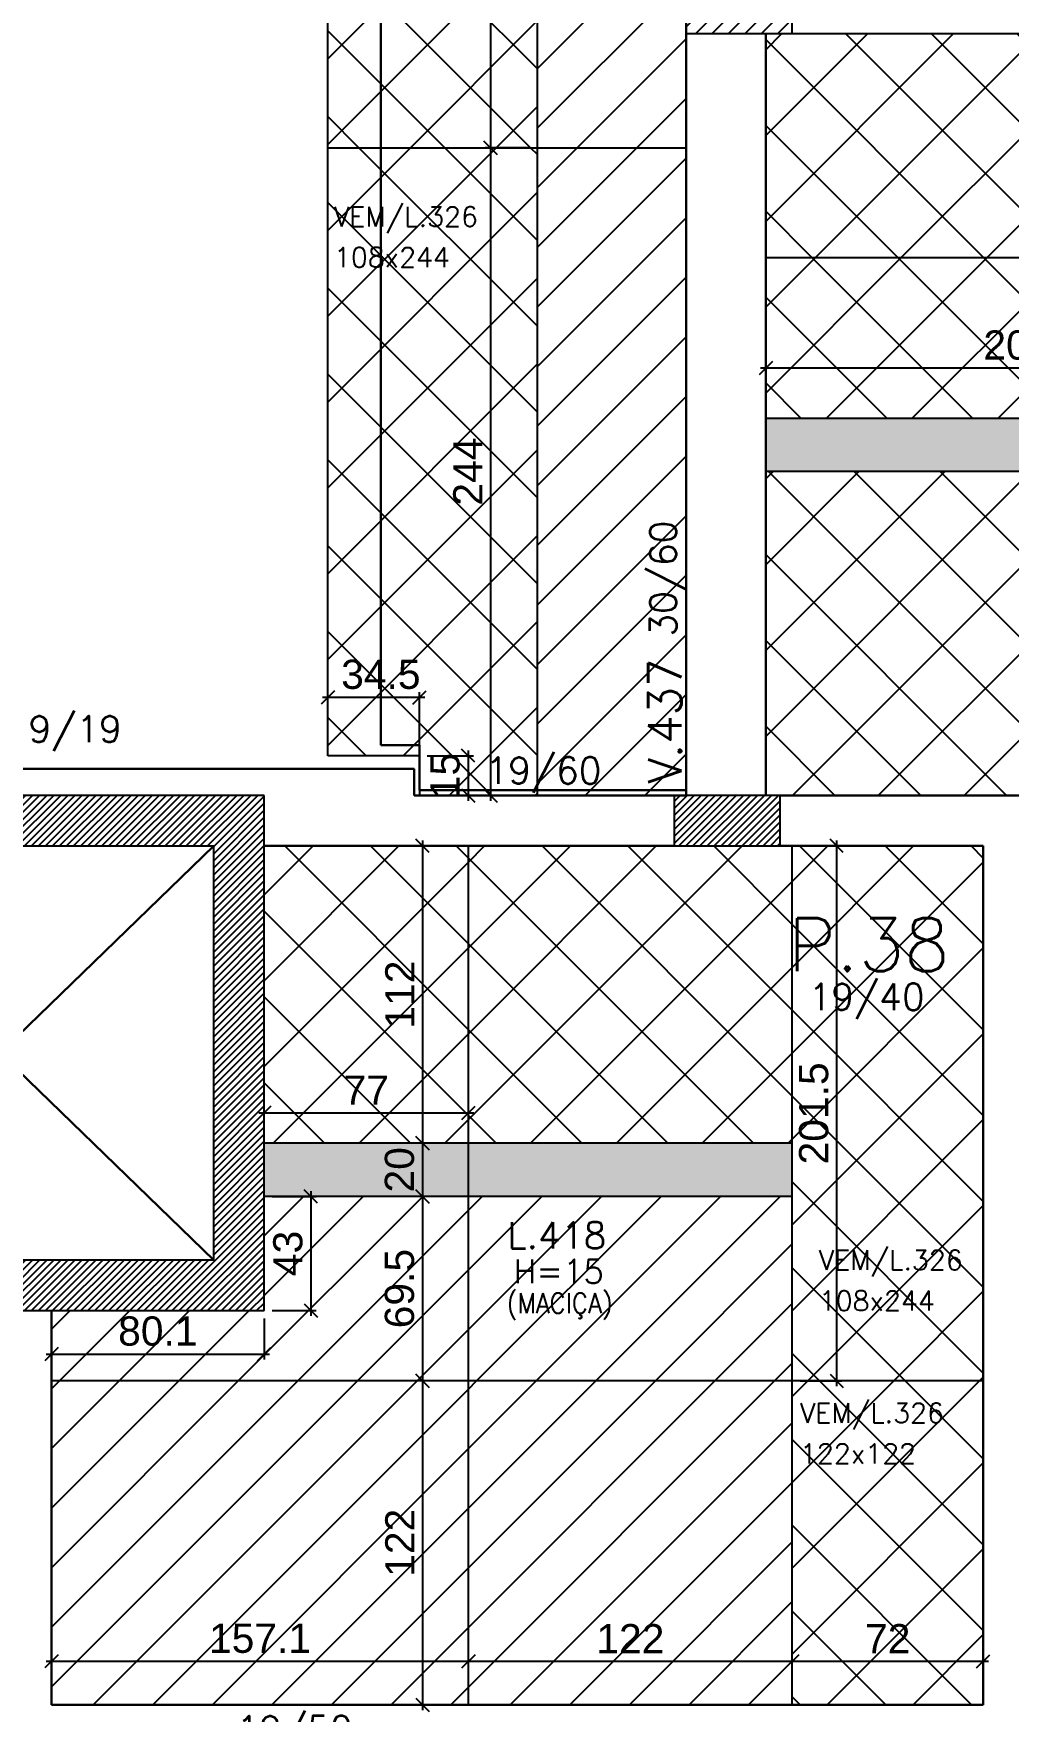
# Model space of a CAD drawing. Extents: x 534 to 8035, y 2354 to 7562.
# Drawn here: x 4830 to 5198, y 4222 to 4854 of the extents above; entities that cross this region are included whole.
import ezdxf

# ---------------------------------------------------------------- set-up
doc = ezdxf.new("R2010")
doc.units = 0
doc.layers.get('0').update_dxf_attribs({"color": 9, "linetype": 'CONTINUOUS'})
doc.layers.get('DEFPOINTS').update_dxf_attribs({"linetype": 'CONTINUOUS'})
for name, color, linetype in [('COTA', 241, 'CONTINUOUS'), ('FO-HACHURA_PILAR-CONT', 252, 'CONTINUOUS'), ('FO-HACHURA_PILAR-MORRE', 252, 'CONTINUOUS'), ('FO-TEXTO-LAJES', 152, 'CONTINUOUS'), ('FO-TEXTO-VIGAS', 3, 'CONTINUOUS'), ('P-C', 1, 'CONTINUOUS'), ('P-M', 7, 'CONTINUOUS'), ('Painéis', 200, 'CONTINUOUS'), ('Reaproveitamento', 251, 'CONTINUOUS'), ('TIRAS REESCORAMENTO', 252, 'CONTINUOUS')]:
    doc.layers.add(name, color=color, linetype=linetype)
for name, color, linetype, lineweight in [('FO-Textos dos pilares', 3, 'CONTINUOUS', 20), ('FO-Vigas', 2, 'CONTINUOUS', 30), ('SEM LAJE', 8, 'CONTINUOUS', 30)]:
    doc.layers.add(name, color=color, linetype=linetype, lineweight=lineweight)
doc.styles.add('ARIAL', font='arial.ttf')
doc.styles.add('ROMANS', font='romans.shx')
doc.dimstyles.new('COTA LAJE', dxfattribs={"dimtxt": 11, "dimasz": 5, "dimexe": 2, "dimexo": 3, "dimgap": 3, "dimtad": 3, "dimdec": 1, "dimzin": 12, "dimdsep": 46, "dimtxsty": 'ARIAL', "dimblk": 'OBLIQUE', "dimcen": 10, "dimdle": 2, "dimclrd": 5, "dimclre": 5, "dimclrt": 2, "dimadec": 0, "dimazin": 3, "dimtfac": 1, "dimtdec": 1, "dimtmove": 0, "dimatfit": 3, "dimldrblk": 'OBLIQUE', "dimfxl": 1, "dimlwd": -1, "dimlwe": -1, "dimarcsym": 1})
pattern_1 = [(0, (0, 0), (0, 6.985), [5.08, -1.905]), (90, (0, 0), (-6.985, 4e-16), [5.08, -1.905])]

# ---------------------------------------------------------------- blocks, each defined once
blk = doc.blocks.new('_Oblique')
at = {"color": 0, "linetype": 'ByBlock', "lineweight": -2}
blk.add_line((-0.5, -0.5), (0.5, 0.5), dxfattribs=at)
blk = doc.blocks.new('*D95')
at = {"layer": 'COTA', "color": 5, "linetype": 'Continuous', "transparency": 16777216}
for p, q in [((5310.57, 4727.57), (5104.07, 4727.57)), ((5106.07, 4711.57), (5106.07, 4729.57)), ((5308.57, 4711.57), (5308.57, 4729.57))]:
    blk.add_line(p, q, dxfattribs=at)
at = {"layer": 'DEFPOINTS', "color": 0, "linetype": 'Continuous', "transparency": 16777216}
for p in [(5106.07, 4727.57), (5106.07, 4708.57), (5308.57, 4708.57)]:
    blk.add_point(p, dxfattribs=at)
at = {"layer": 'COTA', "color": 5, "linetype": 'Continuous', "transparency": 16777216, "xscale": 5, "yscale": 5, "zscale": 5, "rotation": 180}
blk.add_blockref('_Oblique', (5106.07, 4727.57), dxfattribs=at)
at = {"layer": 'COTA', "color": 5, "linetype": 'Continuous', "transparency": 16777216, "xscale": 5, "yscale": 5, "zscale": 5}
blk.add_blockref('_Oblique', (5308.57, 4727.57), dxfattribs=at)
at = {"layer": 'COTA', "color": 2, "linetype": 'Continuous', "transparency": 16777216, "insert": (5207.32, 4736.18), "char_height": 11, "attachment_point": 5, "style": 'ARIAL'}
blk.add_mtext('202.5', dxfattribs=at)
blk = doc.blocks.new('*D118')
at = {"layer": 'COTA', "color": 5, "linetype": 'Continuous', "transparency": 16777216}
for p, q in [((5017.07, 4810.57), (5000.34, 4810.57)), ((5002.34, 4812.57), (5002.34, 4564.57)), ((5017.07, 4566.57), (5000.34, 4566.57))]:
    blk.add_line(p, q, dxfattribs=at)
at = {"layer": 'DEFPOINTS', "color": 0, "linetype": 'Continuous', "transparency": 16777216}
for p in [(5020.07, 4810.57), (5002.34, 4566.57), (5020.07, 4566.57)]:
    blk.add_point(p, dxfattribs=at)
at = {"layer": 'COTA', "color": 5, "linetype": 'Continuous', "transparency": 16777216, "xscale": 5, "yscale": 5, "zscale": 5}
for p, rotation in [((5002.34, 4810.57), 90), ((5002.34, 4566.57), 270)]:
    blk.add_blockref('_Oblique', p, dxfattribs=dict(at, rotation=rotation))
at = {"layer": 'COTA', "color": 2, "linetype": 'Continuous', "transparency": 16777216, "insert": (4993.82, 4688.57), "char_height": 11, "attachment_point": 5, "rotation": 90, "style": 'ARIAL'}
blk.add_mtext('244', dxfattribs=at)
blk = doc.blocks.new('*D119')
at = {"layer": 'COTA', "color": 5, "linetype": 'Continuous', "transparency": 16777216}
for p, q in [((5002.34, 5056.57), (5002.34, 4808.57)), ((5017.07, 5054.57), (5000.34, 5054.57)), ((5017.07, 4810.57), (5000.34, 4810.57))]:
    blk.add_line(p, q, dxfattribs=at)
at = {"layer": 'DEFPOINTS', "color": 0, "linetype": 'Continuous', "transparency": 16777216}
for p in [(5020.07, 5054.57), (5002.34, 4810.57), (5020.07, 4810.57)]:
    blk.add_point(p, dxfattribs=at)
at = {"layer": 'COTA', "color": 5, "linetype": 'Continuous', "transparency": 16777216, "xscale": 5, "yscale": 5, "zscale": 5}
for p, rotation in [((5002.34, 5054.57), 90), ((5002.34, 4810.57), 270)]:
    blk.add_blockref('_Oblique', p, dxfattribs=dict(at, rotation=rotation))
at = {"layer": 'COTA', "color": 2, "linetype": 'Continuous', "transparency": 16777216, "insert": (4993.82, 4932.57), "char_height": 11, "attachment_point": 5, "rotation": 90, "style": 'ARIAL'}
blk.add_mtext('244', dxfattribs=at)
blk = doc.blocks.new('*D175')
at = {"layer": 'COTA', "color": 5, "linetype": 'Continuous', "transparency": 16777216}
for p, q in [((4991.32, 4547.57), (4974.74, 4547.57)), ((4976.74, 4549.57), (4976.74, 4433.57)), ((4991.07, 4435.57), (4974.74, 4435.57))]:
    blk.add_line(p, q, dxfattribs=at)
at = {"layer": 'DEFPOINTS', "color": 0, "linetype": 'Continuous', "transparency": 16777216}
for p in [(4994.32, 4547.57), (4976.74, 4435.57), (4994.07, 4435.57)]:
    blk.add_point(p, dxfattribs=at)
at = {"layer": 'COTA', "color": 5, "linetype": 'Continuous', "transparency": 16777216, "xscale": 5, "yscale": 5, "zscale": 5}
for p, rotation in [((4976.74, 4547.57), 90), ((4976.74, 4435.57), 270)]:
    blk.add_blockref('_Oblique', p, dxfattribs=dict(at, rotation=rotation))
at = {"layer": 'COTA', "color": 2, "linetype": 'Continuous', "transparency": 16777216, "insert": (4968.21, 4491.57), "char_height": 11, "attachment_point": 5, "rotation": 90, "style": 'ARIAL'}
blk.add_mtext('112', dxfattribs=at)
blk = doc.blocks.new('*D176')
at = {"layer": 'COTA', "color": 5, "linetype": 'Continuous', "transparency": 16777216}
for p, q in [((4976.74, 4437.57), (4976.74, 4413.57)), ((4991.07, 4435.57), (4974.74, 4435.57)), ((4991.07, 4415.57), (4974.74, 4415.57))]:
    blk.add_line(p, q, dxfattribs=at)
at = {"layer": 'DEFPOINTS', "color": 0, "linetype": 'Continuous', "transparency": 16777216}
for p in [(4994.07, 4435.57), (4976.74, 4415.57), (4994.07, 4415.57)]:
    blk.add_point(p, dxfattribs=at)
at = {"layer": 'COTA', "color": 5, "linetype": 'Continuous', "transparency": 16777216, "xscale": 5, "yscale": 5, "zscale": 5}
for p, rotation in [((4976.74, 4435.57), 90), ((4976.74, 4415.57), 270)]:
    blk.add_blockref('_Oblique', p, dxfattribs=dict(at, rotation=rotation))
at = {"layer": 'COTA', "color": 2, "linetype": 'Continuous', "transparency": 16777216, "insert": (4968.12, 4425.57), "char_height": 11, "attachment_point": 5, "rotation": 90, "style": 'ARIAL'}
blk.add_mtext('20', dxfattribs=at)
blk = doc.blocks.new('*D177')
at = {"layer": 'COTA', "color": 5, "linetype": 'Continuous', "transparency": 16777216}
for p, q in [((4991.07, 4415.57), (4974.74, 4415.57)), ((4976.74, 4417.57), (4976.74, 4344.07)), ((4991.07, 4346.07), (4974.74, 4346.07))]:
    blk.add_line(p, q, dxfattribs=at)
at = {"layer": 'DEFPOINTS', "color": 0, "linetype": 'Continuous', "transparency": 16777216}
for p in [(4994.07, 4415.57), (4976.74, 4346.07), (4994.07, 4346.07)]:
    blk.add_point(p, dxfattribs=at)
at = {"layer": 'COTA', "color": 5, "linetype": 'Continuous', "transparency": 16777216, "xscale": 5, "yscale": 5, "zscale": 5}
for p, rotation in [((4976.74, 4415.57), 90), ((4976.74, 4346.07), 270)]:
    blk.add_blockref('_Oblique', p, dxfattribs=dict(at, rotation=rotation))
at = {"layer": 'COTA', "color": 2, "linetype": 'Continuous', "transparency": 16777216, "insert": (4968.12, 4380.82), "char_height": 11, "attachment_point": 5, "rotation": 90, "style": 'ARIAL'}
blk.add_mtext('69.5', dxfattribs=at)
blk = doc.blocks.new('*D178')
at = {"layer": 'COTA', "color": 5, "linetype": 'Continuous', "transparency": 16777216}
for p, q in [((4991.07, 4346.07), (4974.74, 4346.07)), ((4976.74, 4348.07), (4976.74, 4222.07)), ((4991.07, 4224.07), (4974.74, 4224.07))]:
    blk.add_line(p, q, dxfattribs=at)
at = {"layer": 'DEFPOINTS', "color": 0, "linetype": 'Continuous', "transparency": 16777216}
for p in [(4994.07, 4346.07), (4976.74, 4224.07), (4994.07, 4224.07)]:
    blk.add_point(p, dxfattribs=at)
at = {"layer": 'COTA', "color": 5, "linetype": 'Continuous', "transparency": 16777216, "xscale": 5, "yscale": 5, "zscale": 5}
for p, rotation in [((4976.74, 4346.07), 90), ((4976.74, 4224.07), 270)]:
    blk.add_blockref('_Oblique', p, dxfattribs=dict(at, rotation=rotation))
at = {"layer": 'COTA', "color": 2, "linetype": 'Continuous', "transparency": 16777216, "insert": (4968.21, 4285.07), "char_height": 11, "attachment_point": 5, "rotation": 90, "style": 'ARIAL'}
blk.add_mtext('122', dxfattribs=at)
blk = doc.blocks.new('*D179')
at = {"layer": 'COTA', "color": 5, "linetype": 'Continuous', "transparency": 16777216}
for p, q in [((4836.97, 4227.07), (4836.97, 4242.44)), ((4994.07, 4227.07), (4994.07, 4242.44)), ((4834.97, 4240.44), (4996.07, 4240.44))]:
    blk.add_line(p, q, dxfattribs=at)
at = {"layer": 'DEFPOINTS', "color": 0, "linetype": 'Continuous', "transparency": 16777216}
for p in [(4994.07, 4240.44), (4836.97, 4224.07), (4994.07, 4224.07)]:
    blk.add_point(p, dxfattribs=at)
at = {"layer": 'COTA', "color": 5, "linetype": 'Continuous', "transparency": 16777216, "xscale": 5, "yscale": 5, "zscale": 5, "rotation": 180}
blk.add_blockref('_Oblique', (4836.97, 4240.44), dxfattribs=at)
at = {"layer": 'COTA', "color": 5, "linetype": 'Continuous', "transparency": 16777216, "xscale": 5, "yscale": 5, "zscale": 5}
blk.add_blockref('_Oblique', (4994.07, 4240.44), dxfattribs=at)
at = {"layer": 'COTA', "color": 2, "linetype": 'Continuous', "transparency": 16777216, "insert": (4915.52, 4249.05), "char_height": 11, "attachment_point": 5, "style": 'ARIAL'}
blk.add_mtext('157.1', dxfattribs=at)
blk = doc.blocks.new('*D180')
at = {"layer": 'COTA', "color": 5, "linetype": 'Continuous', "transparency": 16777216}
for p, q in [((4994.07, 4227.07), (4994.07, 4242.44)), ((5116.07, 4227.07), (5116.07, 4242.44)), ((4992.07, 4240.44), (5118.07, 4240.44))]:
    blk.add_line(p, q, dxfattribs=at)
at = {"layer": 'DEFPOINTS', "color": 0, "linetype": 'Continuous', "transparency": 16777216}
for p in [(5116.07, 4240.44), (4994.07, 4224.07), (5116.07, 4224.07)]:
    blk.add_point(p, dxfattribs=at)
at = {"layer": 'COTA', "color": 5, "linetype": 'Continuous', "transparency": 16777216, "xscale": 5, "yscale": 5, "zscale": 5, "rotation": 180}
blk.add_blockref('_Oblique', (4994.07, 4240.44), dxfattribs=at)
at = {"layer": 'COTA', "color": 5, "linetype": 'Continuous', "transparency": 16777216, "xscale": 5, "yscale": 5, "zscale": 5}
blk.add_blockref('_Oblique', (5116.07, 4240.44), dxfattribs=at)
at = {"layer": 'COTA', "color": 2, "linetype": 'Continuous', "transparency": 16777216, "insert": (5055.07, 4248.96), "char_height": 11, "attachment_point": 5, "style": 'ARIAL'}
blk.add_mtext('122', dxfattribs=at)
blk = doc.blocks.new('*D181')
at = {"layer": 'COTA', "color": 5, "linetype": 'Continuous', "transparency": 16777216}
for p, q in [((5116.07, 4227.07), (5116.07, 4242.44)), ((5188.04, 4227.07), (5188.04, 4242.44)), ((5114.07, 4240.44), (5190.04, 4240.44))]:
    blk.add_line(p, q, dxfattribs=at)
at = {"layer": 'DEFPOINTS', "color": 0, "linetype": 'Continuous', "transparency": 16777216}
for p in [(5188.04, 4240.44), (5116.07, 4224.07), (5188.04, 4224.07)]:
    blk.add_point(p, dxfattribs=at)
at = {"layer": 'COTA', "color": 5, "linetype": 'Continuous', "transparency": 16777216, "xscale": 5, "yscale": 5, "zscale": 5, "rotation": 180}
blk.add_blockref('_Oblique', (5116.07, 4240.44), dxfattribs=at)
at = {"layer": 'COTA', "color": 5, "linetype": 'Continuous', "transparency": 16777216, "xscale": 5, "yscale": 5, "zscale": 5}
blk.add_blockref('_Oblique', (5188.04, 4240.44), dxfattribs=at)
at = {"layer": 'COTA', "color": 2, "linetype": 'Continuous', "transparency": 16777216, "insert": (5152.05, 4248.96), "char_height": 11, "attachment_point": 5, "style": 'ARIAL'}
blk.add_mtext('72', dxfattribs=at)
blk = doc.blocks.new('*D182')
at = {"layer": 'COTA', "color": 5, "linetype": 'Continuous', "transparency": 16777216}
for p, q in [((4915.07, 4447.06), (4996.07, 4447.06)), ((4917.07, 4438.57), (4917.07, 4449.06)), ((4994.07, 4438.57), (4994.07, 4449.06))]:
    blk.add_line(p, q, dxfattribs=at)
at = {"layer": 'DEFPOINTS', "color": 0, "linetype": 'Continuous', "transparency": 16777216}
for p in [(4994.07, 4447.06), (4917.07, 4435.57), (4994.07, 4435.57)]:
    blk.add_point(p, dxfattribs=at)
at = {"layer": 'COTA', "color": 5, "linetype": 'Continuous', "transparency": 16777216, "xscale": 5, "yscale": 5, "zscale": 5, "rotation": 180}
blk.add_blockref('_Oblique', (4917.07, 4447.06), dxfattribs=at)
at = {"layer": 'COTA', "color": 5, "linetype": 'Continuous', "transparency": 16777216, "xscale": 5, "yscale": 5, "zscale": 5}
blk.add_blockref('_Oblique', (4994.07, 4447.06), dxfattribs=at)
at = {"layer": 'COTA', "color": 2, "linetype": 'Continuous', "transparency": 16777216, "insert": (4955.57, 4455.56), "char_height": 11, "attachment_point": 5, "style": 'ARIAL'}
blk.add_mtext('77', dxfattribs=at)
blk = doc.blocks.new('*D183')
at = {"layer": 'COTA', "color": 5, "linetype": 'Continuous', "transparency": 16777216}
for p, q in [((4920.07, 4415.57), (4936.69, 4415.57)), ((4934.69, 4417.57), (4934.69, 4370.57)), ((4920.07, 4372.57), (4936.69, 4372.57))]:
    blk.add_line(p, q, dxfattribs=at)
at = {"layer": 'DEFPOINTS', "color": 0, "linetype": 'Continuous', "transparency": 16777216}
for p in [(4917.07, 4415.57), (4917.07, 4372.57), (4934.69, 4372.57)]:
    blk.add_point(p, dxfattribs=at)
at = {"layer": 'COTA', "color": 5, "linetype": 'Continuous', "transparency": 16777216, "xscale": 5, "yscale": 5, "zscale": 5}
for p, rotation in [((4934.69, 4415.57), 90), ((4934.69, 4372.57), 270)]:
    blk.add_blockref('_Oblique', p, dxfattribs=dict(at, rotation=rotation))
at = {"layer": 'COTA', "color": 2, "linetype": 'Continuous', "transparency": 16777216, "insert": (4926.07, 4394.07), "char_height": 11, "attachment_point": 5, "rotation": 90, "style": 'ARIAL'}
blk.add_mtext('43', dxfattribs=at)
blk = doc.blocks.new('*D184')
at = {"layer": 'COTA', "color": 5, "linetype": 'Continuous', "transparency": 16777216}
for p, q in [((4836.97, 4369.57), (4836.97, 4354.16)), ((4917.07, 4369.57), (4917.07, 4354.16)), ((4834.97, 4356.16), (4919.07, 4356.16))]:
    blk.add_line(p, q, dxfattribs=at)
at = {"layer": 'DEFPOINTS', "color": 0, "linetype": 'Continuous', "transparency": 16777216}
for p in [(4836.97, 4372.57), (4917.07, 4372.57), (4917.07, 4356.16)]:
    blk.add_point(p, dxfattribs=at)
at = {"layer": 'COTA', "color": 5, "linetype": 'Continuous', "transparency": 16777216, "xscale": 5, "yscale": 5, "zscale": 5, "rotation": 180}
blk.add_blockref('_Oblique', (4836.97, 4356.16), dxfattribs=at)
at = {"layer": 'COTA', "color": 5, "linetype": 'Continuous', "transparency": 16777216, "xscale": 5, "yscale": 5, "zscale": 5}
blk.add_blockref('_Oblique', (4917.07, 4356.16), dxfattribs=at)
at = {"layer": 'COTA', "color": 2, "linetype": 'Continuous', "transparency": 16777216, "insert": (4877.02, 4364.78), "char_height": 11, "attachment_point": 5, "style": 'ARIAL'}
blk.add_mtext('80.1', dxfattribs=at)
blk = doc.blocks.new('*D191')
at = {"layer": 'COTA', "color": 5, "linetype": 'Continuous', "transparency": 16777216}
for p, q in [((5119.07, 4547.57), (5134.8, 4547.57)), ((5132.8, 4549.57), (5132.8, 4344.07)), ((5119.07, 4346.07), (5134.8, 4346.07))]:
    blk.add_line(p, q, dxfattribs=at)
at = {"layer": 'DEFPOINTS', "color": 0, "linetype": 'Continuous', "transparency": 16777216}
for p in [(5116.07, 4547.57), (5116.07, 4346.07), (5132.8, 4346.07)]:
    blk.add_point(p, dxfattribs=at)
at = {"layer": 'COTA', "color": 5, "linetype": 'Continuous', "transparency": 16777216, "xscale": 5, "yscale": 5, "zscale": 5}
for p, rotation in [((5132.8, 4547.57), 90), ((5132.8, 4346.07), 270)]:
    blk.add_blockref('_Oblique', p, dxfattribs=dict(at, rotation=rotation))
at = {"layer": 'COTA', "color": 2, "linetype": 'Continuous', "transparency": 16777216, "insert": (5124.19, 4446.82), "char_height": 11, "attachment_point": 5, "rotation": 90, "style": 'ARIAL'}
blk.add_mtext('201.5', dxfattribs=at)
blk = doc.blocks.new('*D227')
at = {"layer": 'COTA', "color": 5, "linetype": 'Continuous', "transparency": 16777216}
for p, q in [((4993.91, 4583.57), (4993.91, 4564.57)), ((4978.57, 4581.57), (4995.91, 4581.57)), ((4978.57, 4566.57), (4995.91, 4566.57))]:
    blk.add_line(p, q, dxfattribs=at)
at = {"layer": 'DEFPOINTS', "color": 0, "linetype": 'Continuous', "transparency": 16777216}
for p in [(4975.57, 4581.57), (4975.57, 4566.57), (4993.91, 4566.57)]:
    blk.add_point(p, dxfattribs=at)
at = {"layer": 'COTA', "color": 5, "linetype": 'Continuous', "transparency": 16777216, "xscale": 5, "yscale": 5, "zscale": 5}
for p, rotation in [((4993.91, 4581.57), 90), ((4993.91, 4566.57), 270)]:
    blk.add_blockref('_Oblique', p, dxfattribs=dict(at, rotation=rotation))
at = {"layer": 'COTA', "color": 2, "linetype": 'Continuous', "transparency": 16777216, "insert": (4985.29, 4574.07), "char_height": 11, "attachment_point": 5, "rotation": 90, "style": 'ARIAL'}
blk.add_mtext('15', dxfattribs=at)
blk = doc.blocks.new('*D228')
at = {"layer": 'COTA', "color": 5, "linetype": 'Continuous', "transparency": 16777216}
for p, q in [((4977.57, 4603.53), (4939.07, 4603.53)), ((4941.07, 4584.57), (4941.07, 4605.53)), ((4975.57, 4584.57), (4975.57, 4605.53))]:
    blk.add_line(p, q, dxfattribs=at)
at = {"layer": 'DEFPOINTS', "color": 0, "linetype": 'Continuous', "transparency": 16777216}
for p in [(4941.07, 4603.53), (4941.07, 4581.57), (4975.57, 4581.57)]:
    blk.add_point(p, dxfattribs=at)
at = {"layer": 'COTA', "color": 5, "linetype": 'Continuous', "transparency": 16777216, "xscale": 5, "yscale": 5, "zscale": 5, "rotation": 180}
blk.add_blockref('_Oblique', (4941.07, 4603.53), dxfattribs=at)
at = {"layer": 'COTA', "color": 5, "linetype": 'Continuous', "transparency": 16777216, "xscale": 5, "yscale": 5, "zscale": 5}
blk.add_blockref('_Oblique', (4975.57, 4603.53), dxfattribs=at)
at = {"layer": 'COTA', "color": 2, "linetype": 'Continuous', "transparency": 16777216, "insert": (4961.07, 4612.15), "char_height": 11, "attachment_point": 5, "style": 'ARIAL'}
blk.add_mtext('34.5', dxfattribs=at)

msp = doc.modelspace()

# ---------------------------------------------------------------- hatches: boundary and pattern name
at = {"layer": 'FO-HACHURA_PILAR-CONT'}
h = msp.add_hatch(dxfattribs=at)
h.set_pattern_fill('ANSI31', color=256, scale=15)
h.set_pattern_definition([(45, (-15397.8612, 11884.2188), (-1.32582521, 1.32582521), [])])
h.paths.add_polyline_path([(4718.07, 4566.57), (4718.07, 4547.57), (4898.07, 4547.57), (4898.07, 4391.57), (4718.07, 4391.57), (4718.07, 4372.57), (4917.07, 4372.57), (4917.07, 4566.57)])
h = msp.add_hatch(dxfattribs=at)
h.set_pattern_fill('ANSI31', color=256, scale=15)
h.set_pattern_definition([(45, (-15397.8612, 11884.2188), (-1.32582521, 1.32582521), [])])
h.paths.add_polyline_path([(5071.57, 4566.57), (5071.57, 4557.07), (5071.57, 4547.57), (5091.57, 4547.57), (5111.57, 4547.57), (5111.57, 4557.07), (5111.57, 4566.57), (5091.57, 4566.57)])
at = {"layer": 'FO-HACHURA_PILAR-MORRE'}
h = msp.add_hatch(dxfattribs=at)
h.set_pattern_fill('ANSI31', color=256, scale=35)
h.set_pattern_definition([(45, (-15397.861, 11884.219), (-3.0935922, 3.0935922), [])])
h.paths.add_polyline_path([(5076.07, 4872.57), (5076.07, 4863.07), (5076.07, 4853.57), (5096.07, 4853.57), (5116.07, 4853.57), (5116.07, 4863.07), (5116.07, 4872.57), (5096.07, 4872.57)])
at = {"layer": 'Reaproveitamento', "linetype": 'ByBlock'}
h = msp.add_hatch(dxfattribs=at)
h.set_pattern_fill('ANSI37', color=256, scale=7.2)
h.paths.add_polyline_path([(5020.07, 5054.57), (4941.07, 5054.57), (4941.07, 4810.57), (5020.07, 4810.57)])
at = {"layer": 'Reaproveitamento', "linetype": 'Continuous'}
h = msp.add_hatch(dxfattribs=at)
h.set_pattern_fill('ANSI31', color=256, scale=5)
h.paths.add_polyline_path([(5076.07, 5054.57), (5020.07, 5054.57), (5020.07, 4810.57), (5076.07, 4810.57)])
at = {"layer": 'Reaproveitamento', "linetype": 'ByBlock'}
h = msp.add_hatch(dxfattribs=at)
h.set_pattern_fill('ANSI37', color=256, scale=7.2)
h.paths.add_polyline_path([(5308.57, 4769.07), (5308.57, 4853.57), (5106.07, 4853.57), (5106.07, 4769.07)])
h = msp.add_hatch(dxfattribs=at)
h.set_pattern_fill('ANSI37', color=256, scale=7.2)
h.paths.add_polyline_path([(5020.07, 4810.57), (4941.07, 4810.57), (4941.07, 4581.57), (4975.57, 4581.57), (4975.57, 4566.57), (5020.07, 4566.57)])
h.paths.add_polyline_path([(5005.35, 4673.15), (5005.35, 4704.28), (4982.68, 4704.28), (4982.68, 4673.15)], flags=24)
h.paths.add_polyline_path([(4943.35, 4600.71), (4978.76, 4600.71), (4978.76, 4623.38), (4943.35, 4623.38)], flags=24)
at = {"layer": 'Reaproveitamento', "linetype": 'Continuous'}
h = msp.add_hatch(dxfattribs=at)
h.set_pattern_fill('ANSI31', color=256, scale=5)
h.paths.add_polyline_path([(5076.07, 4810.57), (5020.07, 4810.57), (5020.07, 4566.57), (5076.07, 4566.57)])
at = {"layer": 'Reaproveitamento', "linetype": 'ByBlock'}
h = msp.add_hatch(dxfattribs=at)
h.set_pattern_fill('ANSI37', color=256, scale=7.2)
h.paths.add_polyline_path([(5106.07, 4769.07), (5106.07, 4708.57), (5308.57, 4708.57), (5308.57, 4769.07)])
h = msp.add_hatch(dxfattribs=at)
h.set_pattern_fill('ANSI37', color=256, scale=7.2)
h.paths.add_polyline_path([(5308.57, 4688.57), (5106.07, 4688.57), (5106.07, 4566.57), (5308.57, 4566.57)])
at = {"layer": 'Reaproveitamento', "linetype": 'Continuous'}
h = msp.add_hatch(dxfattribs=at)
h.set_pattern_fill('ANGLE', color=256)
h.set_pattern_definition(pattern_1)
h.paths.add_polyline_path([(4996.73, 4562.24), (4996.73, 4584.84), (4974.06, 4584.84), (4974.06, 4562.24)], flags=9)
at = {"layer": 'Reaproveitamento', "linetype": 'ByBlock'}
h = msp.add_hatch(dxfattribs=at)
h.set_pattern_fill('ANSI37', color=256, scale=7.2)
h.paths.add_polyline_path([(4917.07, 4435.57), (4994.07, 4435.57), (4994.07, 4547.57), (4917.07, 4547.57)])
h = msp.add_hatch(dxfattribs=at)
h.set_pattern_fill('ANSI37', color=256, scale=7.2)
h.paths.add_polyline_path([(4994.07, 4435.57), (5116.07, 4435.57), (5116.07, 4547.57), (4994.07, 4547.57)])
h = msp.add_hatch(dxfattribs=at)
h.set_pattern_fill('ANSI37', color=256, scale=7.2)
h.paths.add_polyline_path([(5188.04, 4547.57), (5116.07, 4547.57), (5116.07, 4346.07), (5188.04, 4346.07)])
at = {"layer": 'Reaproveitamento', "linetype": 'Continuous'}
h = msp.add_hatch(dxfattribs=at)
h.set_pattern_fill('ANGLE', color=256)
h.set_pattern_definition(pattern_1)
h.paths.add_polyline_path([(5135.62, 4424.92), (5135.62, 4468.88), (5112.95, 4468.88), (5112.95, 4424.92)], flags=9)
h = msp.add_hatch(dxfattribs=at)
h.set_pattern_fill('ANSI31', color=256, scale=5)
h.paths.add_polyline_path([(4917.07, 4372.57), (4836.97, 4372.57), (4836.97, 4346.07), (4994.07, 4346.07), (4994.07, 4415.57), (4917.07, 4415.57)])
h = msp.add_hatch(dxfattribs=at)
h.set_pattern_fill('ANSI31', color=256, scale=5)
h.paths.add_polyline_path([(5116.07, 4346.07), (5116.07, 4415.57), (4994.07, 4415.57), (4994.07, 4346.07)])
h = msp.add_hatch(dxfattribs=at)
h.set_pattern_fill('ANSI31', color=256, scale=5)
h.paths.add_polyline_path([(4994.07, 4224.07), (4994.07, 4346.07), (4836.97, 4346.07), (4836.97, 4224.07)])
h = msp.add_hatch(dxfattribs=at)
h.set_pattern_fill('ANSI31', color=256, scale=5)
h.paths.add_polyline_path([(4994.07, 4346.07), (4994.07, 4224.07), (5116.07, 4224.07), (5116.07, 4346.07)])
at = {"layer": 'Reaproveitamento', "linetype": 'ByBlock'}
h = msp.add_hatch(dxfattribs=at)
h.set_pattern_fill('ANSI37', color=256, scale=7.2)
h.paths.add_polyline_path([(5188.04, 4346.07), (5116.07, 4346.07), (5116.07, 4224.07), (5188.04, 4224.07)])
h.paths.add_polyline_path([(5140.8, 4237.43), (5163.39, 4237.43), (5163.39, 4260.1), (5140.8, 4260.1)], flags=24)
at = {"layer": 'TIRAS REESCORAMENTO', "linetype": 'Continuous'}
msp.add_hatch(color=256, dxfattribs=at).paths.add_polyline_path([(5308.57, 4688.57), (5308.57, 4708.57), (5106.07, 4708.57), (5106.07, 4688.57)])
at = {"layer": 'TIRAS REESCORAMENTO'}
for points in [[(4994.07, 4415.57), (4994.07, 4435.57), (4917.07, 4435.57), (4917.07, 4415.57)], [(5116.07, 4415.57), (5116.07, 4435.57), (4994.07, 4435.57), (4994.07, 4415.57)]]:
    msp.add_hatch(color=256, dxfattribs=at).paths.add_polyline_path(points)

# ---------------------------------------------------------------- linework, layer by layer
at = {"layer": 'FO-Vigas'}
for p, q in [((4961.07, 4585.57), (4961.07, 6504.3)), ((5076.07, 4566.57), (5076.07, 4853.57)), ((5106.07, 4566.57), (5106.07, 4853.57)), ((4961.07, 4585.57), (4975.57, 4585.57)), ((4975.57, 4585.57), (4975.57, 4568.57)), ((4295.54, 4576.57), (4973.57, 4576.57)), ((4973.57, 4576.57), (4973.57, 4566.57)), ((4973.57, 4566.57), (5071.57, 4566.57)), ((4975.57, 4568.57), (5076.07, 4568.57)), ((5111.57, 4566.57), (5581.07, 4566.57)), ((4917.07, 4547.57), (5071.57, 4547.57)), ((5111.57, 4547.57), (5188.04, 4547.57)), ((5188.04, 4547.57), (5188.04, 4224.07)), ((4836.97, 4224.07), (4836.97, 4372.57)), ((4836.97, 4224.07), (5188.04, 4224.07))]:
    msp.add_line(p, q, dxfattribs=at)
at = {"layer": 'P-C'}
for p, q in [((4917.07, 4566.57), (4718.07, 4566.57)), ((4917.07, 4372.57), (4917.07, 4566.57)), ((4718.07, 4547.57), (4898.07, 4547.57)), ((4898.07, 4391.57), (4898.07, 4547.57)), ((4898.07, 4391.57), (4718.07, 4391.57)), ((4718.07, 4372.57), (4917.07, 4372.57))]:
    msp.add_line(p, q, dxfattribs=at)
msp.add_lwpolyline([(5071.57, 4566.57), (5071.57, 4557.07), (5071.57, 4547.57), (5091.57, 4547.57), (5111.57, 4547.57), (5111.57, 4557.07), (5111.57, 4566.57), (5091.57, 4566.57), (5071.57, 4566.57)], close=True, dxfattribs=at)
at = {"layer": 'P-M'}
msp.add_lwpolyline([(5076.07, 4872.57), (5076.07, 4863.07), (5076.07, 4853.57), (5096.07, 4853.57), (5116.07, 4853.57), (5116.07, 4863.07), (5116.07, 4872.57), (5096.07, 4872.57), (5076.07, 4872.57)], close=True, dxfattribs=at)
at = {"layer": 'Painéis', "linetype": 'Continuous'}
for p, q in [((4941.07, 4581.57), (4941.07, 6526.08)), ((5020.07, 4566.57), (5020.07, 6526.08)), ((5076.07, 4566.57), (5076.07, 6507.6)), ((5106.07, 4853.57), (5796.54, 4853.57)), ((5106.07, 4566.57), (5106.07, 4853.57)), ((4941.07, 4810.57), (5076.07, 4810.57)), ((5796.54, 4769.07), (5106.07, 4769.07)), ((5796.54, 4708.57), (5106.07, 4708.57)), ((5796.54, 4688.57), (5106.07, 4688.57)), ((4975.57, 4581.57), (4941.07, 4581.57)), ((4975.57, 4581.57), (4975.57, 4566.57)), ((4975.57, 4566.57), (5076.07, 4566.57)), ((5796.54, 4566.57), (5106.07, 4566.57)), ((4917.07, 4547.57), (5188.04, 4547.57)), ((4917.07, 4372.57), (4917.07, 4547.57)), ((4994.07, 4224.07), (4994.07, 4547.57)), ((5116.07, 4224.07), (5116.07, 4547.57)), ((5188.04, 4547.57), (5188.04, 4224.07)), ((5116.07, 4435.57), (4917.07, 4435.57)), ((5116.07, 4415.57), (4917.07, 4415.57)), ((4836.97, 4224.07), (4836.97, 4372.57)), ((4836.97, 4372.57), (4917.07, 4372.57)), ((5188.04, 4346.07), (4836.97, 4346.07)), ((5188.04, 4224.07), (4836.97, 4224.07))]:
    msp.add_line(p, q, dxfattribs=at)
at = {"layer": 'SEM LAJE'}
for p, q in [((4737.07, 4547.57), (4898.07, 4391.57)), ((4898.07, 4547.57), (4737.07, 4391.57))]:
    msp.add_line(p, q, dxfattribs=at)

# ---------------------------------------------------------------- texts
at = {"layer": 'FO-TEXTO-LAJES', "color": 0, "style": 'ROMANS'}
for s, p in [('VEM/L.326', (4943.39, 4780.86)), ('108x244', (4943.39, 4765.55)), ('VEM/L.326', (5126.05, 4387.84)), ('108x244', (5126.05, 4372.53)), ('VEM/L.326', (5118.99, 4330.25)), ('122x122', (5118.99, 4314.94))]:
    msp.add_text(s, height=7.447, dxfattribs=at).set_placement(p)
at = {"layer": 'FO-TEXTO-LAJES', "style": 'ROMANS'}
msp.add_text('L.418', height=10, dxfattribs=at).set_placement((5008.75, 4395.9))
at = {"layer": 'FO-TEXTO-LAJES', "color": 3, "style": 'ROMANS'}
msp.add_text('H=15', height=9, dxfattribs=at).set_placement((5011.18, 4382.82))
at = {"layer": 'FO-TEXTO-LAJES', "color": 4, "style": 'ROMANS', "width": 0.9}
msp.add_text('(MACIÇA)', height=7.5, dxfattribs=at).set_placement((5008.44, 4371.6))
at = {"layer": 'FO-TEXTO-VIGAS', "style": 'ROMANS'}
msp.add_text('30/60', height=10, rotation=90, dxfattribs=at).set_placement((5072.45, 4626.4))
at = {"layer": 'FO-TEXTO-VIGAS', "color": 1, "style": 'ROMANS'}
msp.add_text('V.437', height=12.5, rotation=90, dxfattribs=at).set_placement((5074.28, 4571.01))
at = {"layer": 'FO-TEXTO-VIGAS', "style": 'ROMANS'}
for s, p in [('19/60', (5000.49, 4570.96)), ('19/50', (4906.69, 4209.87))]:
    msp.add_text(s, height=10, dxfattribs=at).set_placement(p)
at = {"layer": 'FO-Textos dos pilares', "color": 3, "style": 'ROMANS'}
for s, p in [('U199/194/19/19', (4740.01, 4586.61)), ('19/40', (5122.26, 4485.7))]:
    msp.add_text(s, height=10, dxfattribs=at).set_placement(p)
at = {"layer": 'FO-Textos dos pilares', "color": 1, "style": 'ROMANS'}
msp.add_text('P.38', height=20, dxfattribs=at).set_placement((5114.53, 4500.39))

# ---------------------------------------------------------------- dimensions: what is measured, and where the dimension line sits
at = {"layer": 'COTA', "linetype": 'Continuous'}
for base, p1, p2, picture, middle in [((5002.34, 4810.57), (5020.07, 5054.57), (5020.07, 4810.57), '*D119', (4993.82, 4932.57)), ((5002.34, 4566.57), (5020.07, 4810.57), (5020.07, 4566.57), '*D118', (4993.82, 4688.57)), ((4976.74, 4435.57), (4994.32, 4547.57), (4994.07, 4435.57), '*D175', (4968.21, 4491.57)), ((5132.8, 4346.07), (5116.07, 4547.57), (5116.07, 4346.07), '*D191', (5124.19, 4446.82)), ((4934.69, 4372.57), (4917.07, 4415.57), (4917.07, 4372.57), '*D183', (4926.07, 4394.07))]:
    dim = msp.add_linear_dim(base=base, p1=p1, p2=p2, angle=90, dimstyle='COTA LAJE', dxfattribs=at)
    dim.commit()
    dim.dimension.update_dxf_attribs({"geometry": picture, "text_midpoint": middle})
for base, p1, p2, picture, middle in [((5106.07, 4727.57), (5308.57, 4708.57), (5106.07, 4708.57), '*D95', (5207.32, 4736.18)), ((5116.07, 4240.44), (4994.07, 4224.07), (5116.07, 4224.07), '*D180', (5055.07, 4248.96)), ((5188.04, 4240.44), (5116.07, 4224.07), (5188.04, 4224.07), '*D181', (5152.05, 4248.96))]:
    dim = msp.add_linear_dim(base=base, p1=p1, p2=p2, dimstyle='COTA LAJE', override={"dimtmove": 1}, dxfattribs=at)
    dim.commit()
    dim.dimension.update_dxf_attribs({"geometry": picture, "text_midpoint": middle})
dim = msp.add_linear_dim(base=(4941.07, 4603.53), p1=(4975.57, 4581.57), p2=(4941.07, 4581.57), dimstyle='COTA LAJE', dxfattribs=at)
dim.commit()
dim.dimension.update_dxf_attribs({"geometry": '*D228', "text_midpoint": (4961.07, 4603.53), "dimtype": 160})
dim = msp.add_linear_dim(base=(4993.91, 4566.57), p1=(4975.57, 4581.57), p2=(4975.57, 4566.57), angle=90, dimstyle='COTA LAJE', dxfattribs=at)
dim.commit()
dim.dimension.update_dxf_attribs({"geometry": '*D227', "text_midpoint": (4993.91, 4574.07), "dimtype": 160})
for base, p1, p2, picture, middle in [((4994.07, 4447.06), (4917.07, 4435.57), (4994.07, 4435.57), '*D182', (4955.57, 4455.56)), ((4917.07, 4356.16), (4836.97, 4372.57), (4917.07, 4372.57), '*D184', (4877.02, 4364.78)), ((4994.07, 4240.44), (4836.97, 4224.07), (4994.07, 4224.07), '*D179', (4915.52, 4249.05))]:
    dim = msp.add_linear_dim(base=base, p1=p1, p2=p2, dimstyle='COTA LAJE', dxfattribs=at)
    dim.commit()
    dim.dimension.update_dxf_attribs({"geometry": picture, "text_midpoint": middle})
dim = msp.add_linear_dim(base=(4976.74, 4415.57), p1=(4994.07, 4435.57), p2=(4994.07, 4415.57), angle=90, dimstyle='COTA LAJE', override={"dimtmove": 1}, dxfattribs=at)
dim.commit()
dim.dimension.update_dxf_attribs({"geometry": '*D176', "text_midpoint": (4976.74, 4425.57), "dimtype": 160})
for base, p1, p2, picture, middle in [((4976.74, 4346.07), (4994.07, 4415.57), (4994.07, 4346.07), '*D177', (4968.12, 4380.82)), ((4976.74, 4224.07), (4994.07, 4346.07), (4994.07, 4224.07), '*D178', (4968.21, 4285.07))]:
    dim = msp.add_linear_dim(base=base, p1=p1, p2=p2, angle=90, dimstyle='COTA LAJE', override={"dimtmove": 1}, dxfattribs=at)
    dim.commit()
    dim.dimension.update_dxf_attribs({"geometry": picture, "text_midpoint": middle})

doc.saveas('drawing.dxf')
